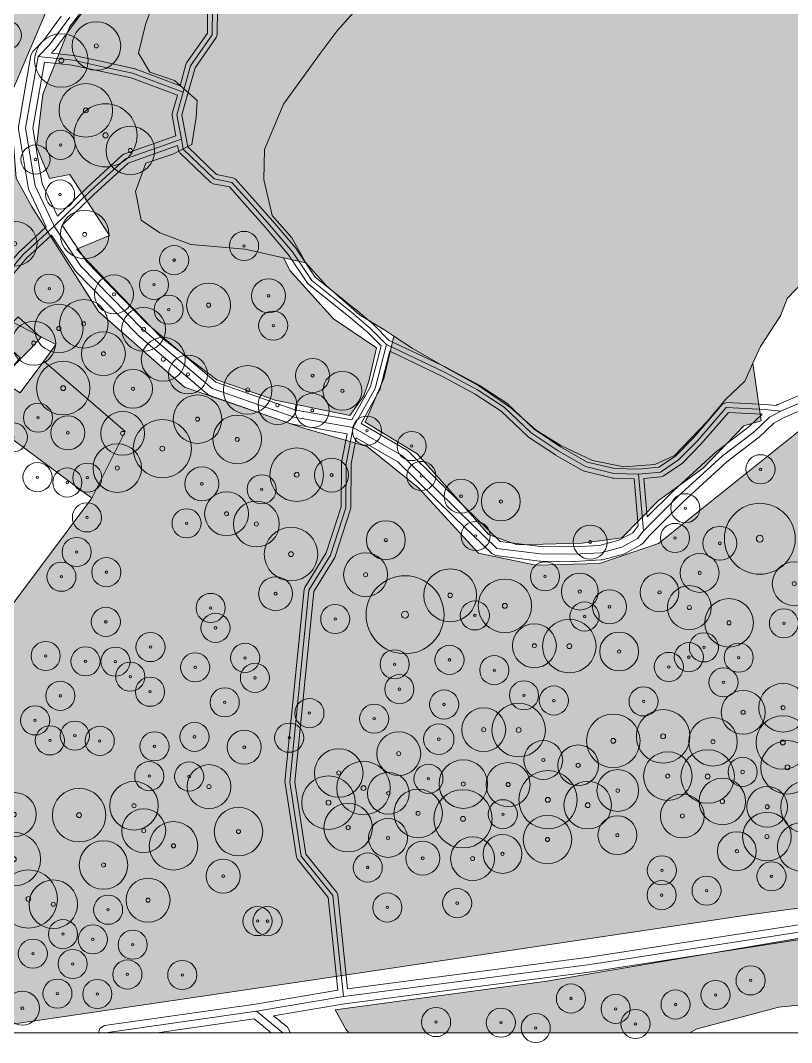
# Model space of a CAD drawing. Header units: metres. Extents: x -6 to 981, y -3 to 1020.
# Drawn here: x 426.7 to 585.6, y -2 to 208.4 of the extents above; entities that cross this region are included whole.
import ezdxf

# ---------------------------------------------------------------- set-up
doc = ezdxf.new("R2010")
doc.units = ezdxf.units.M
doc.header["$MEASUREMENT"] = 0
for name, color, linetype, lineweight, true_color in [('TPX_BUILDINGS_SHADOWS_HATCH', 7, 'CONTINUOUS', 0, 0x000000), ('TPX_BUILDINGS_SHADOWS_OUTLINES', 7, 'CONTINUOUS', 0, 0x000000), ('TPX_FRAME_PROJECT', 7, 'CONTINUOUS', 0, 0x000000), ('TPX_ROADS_AXES', 7, 'CONTINUOUS', 0, 0x323232), ('TPX_ROADS_CONTOURS', 7, 'CONTINUOUS', 0, 0x646464), ('TPX_VEGETATION_GREEN_SPACES', 7, 'CONTINUOUS', 0, 0x58ba48), ('TPX_VEGETATION_GREEN_SPACES_HATCH', 7, 'CONTINUOUS', 0, 0x58ba48), ('TPX_VEGETATION_TREES_INDIVIDUAL', 7, 'CONTINUOUS', 0, 0x136734), ('TPX_WATERWAYS', 7, 'CONTINUOUS', 0, 0x7aafdf), ('TPX_WATERWAYS_HATCH', 7, 'CONTINUOUS', 0, 0x7aafdf)]:
    doc.layers.add(name, color=color, linetype=linetype, lineweight=lineweight, true_color=true_color)

# ---------------------------------------------------------------- blocks, each defined once
blk = doc.blocks.new('TREETR004_CR042')
at = {"layer": 'TPX_VEGETATION_TREES_INDIVIDUAL'}
for radius in [4.19, 0.4166666666666667]:
    blk.add_circle((0, 0, 0.0361), radius, dxfattribs=at)
blk = doc.blocks.new('TREETR003_CR040')
at = {"layer": 'TPX_VEGETATION_TREES_INDIVIDUAL'}
for radius in [4, 0.3333333333333333]:
    blk.add_circle((0, 0, 0.0361), radius, dxfattribs=at)
blk = doc.blocks.new('TREETR003_CR038')
at = {"layer": 'TPX_VEGETATION_TREES_INDIVIDUAL'}
for radius in [3.79, 0.3333333333333333]:
    blk.add_circle((0, 0, 0.0361), radius, dxfattribs=at)
blk = doc.blocks.new('TREETR003_CR030')
at = {"layer": 'TPX_VEGETATION_TREES_INDIVIDUAL'}
for radius in [3, 0.25]:
    blk.add_circle((0, 0, 0.0361), radius, dxfattribs=at)
blk = doc.blocks.new('TREETR003_CR035')
at = {"layer": 'TPX_VEGETATION_TREES_INDIVIDUAL'}
for radius in [3.5, 0.2916666666666667]:
    blk.add_circle((0, 0, 0.0361), radius, dxfattribs=at)
blk = doc.blocks.new('TREETR005_CR065')
at = {"layer": 'TPX_VEGETATION_TREES_INDIVIDUAL'}
for radius in [6.5, 0.5416666666666666]:
    blk.add_circle((0, 0, 0.0361), radius, dxfattribs=at)
blk = doc.blocks.new('TREETR005_CR049')
at = {"layer": 'TPX_VEGETATION_TREES_INDIVIDUAL'}
for radius in [4.89, 0.5]:
    blk.add_circle((0, 0, 0.0361), radius, dxfattribs=at)
blk = doc.blocks.new('TREETR004_CR047')
at = {"layer": 'TPX_VEGETATION_TREES_INDIVIDUAL'}
for radius in [4.72, 0.4166666666666667]:
    blk.add_circle((0, 0, 0.0361), radius, dxfattribs=at)
blk = doc.blocks.new('TREETR005_CR060')
at = {"layer": 'TPX_VEGETATION_TREES_INDIVIDUAL'}
for radius in [6, 0.5]:
    blk.add_circle((0, 0, 0.0361), radius, dxfattribs=at)
blk = doc.blocks.new('TREETR005_CR054')
at = {"layer": 'TPX_VEGETATION_TREES_INDIVIDUAL'}
for radius in [5.44, 0.4583333333333333]:
    blk.add_circle((0, 0, 0.0361), radius, dxfattribs=at)
blk = doc.blocks.new('TREETR004_CR043')
at = {"layer": 'TPX_VEGETATION_TREES_INDIVIDUAL'}
for radius in [4.3, 0.375]:
    blk.add_circle((0, 0, 0.0361), radius, dxfattribs=at)
blk = doc.blocks.new('TREETR005_CR055')
at = {"layer": 'TPX_VEGETATION_TREES_INDIVIDUAL'}
for radius in [5.51, 0.5]:
    blk.add_circle((0, 0, 0.0361), radius, dxfattribs=at)
blk = doc.blocks.new('TREETR004_CR030')
at = {"layer": 'TPX_VEGETATION_TREES_INDIVIDUAL'}
for radius in [3, 0.375]:
    blk.add_circle((0, 0, 0.0361), radius, dxfattribs=at)
blk = doc.blocks.new('TREETR004_CR050')
at = {"layer": 'TPX_VEGETATION_TREES_INDIVIDUAL'}
for radius in [5, 0.4166666666666667]:
    blk.add_circle((0, 0, 0.0361), radius, dxfattribs=at)
blk = doc.blocks.new('TREETR004_CR046')
at = {"layer": 'TPX_VEGETATION_TREES_INDIVIDUAL'}
for radius in [4.59, 0.4166666666666667]:
    blk.add_circle((0, 0, 0.0361), radius, dxfattribs=at)
blk = doc.blocks.new('TREETR005_CR048')
at = {"layer": 'TPX_VEGETATION_TREES_INDIVIDUAL'}
for radius in [4.79, 0.4583333333333333]:
    blk.add_circle((0, 0, 0.0361), radius, dxfattribs=at)
blk = doc.blocks.new('TREETR007_CR080')
at = {"layer": 'TPX_VEGETATION_TREES_INDIVIDUAL'}
for radius in [8.03, 0.7083333333333334]:
    blk.add_circle((0, 0, 0.0361), radius, dxfattribs=at)
blk = doc.blocks.new('TREETR004_CR045')
at = {"layer": 'TPX_VEGETATION_TREES_INDIVIDUAL'}
for radius in [4.52, 0.4166666666666667]:
    blk.add_circle((0, 0, 0.0361), radius, dxfattribs=at)
blk = doc.blocks.new('TREETR007_CR073')
at = {"layer": 'TPX_VEGETATION_TREES_INDIVIDUAL'}
for radius in [7.3, 0.7083333333333334]:
    blk.add_circle((0, 0, 0.0361), radius, dxfattribs=at)
blk = doc.blocks.new('TREETR003_CR031')
at = {"layer": 'TPX_VEGETATION_TREES_INDIVIDUAL'}
for radius in [3.13, 0.2916666666666667]:
    blk.add_circle((0, 0, 0.0361), radius, dxfattribs=at)

msp = doc.modelspace()

# ---------------------------------------------------------------- hatches: boundary and pattern name
at = {"layer": 'TPX_BUILDINGS_SHADOWS_HATCH'}
msp.add_hatch(color=256, dxfattribs=at).paths.add_polyline_path([(426.2441811077879, 147.43096295092255), (422.0015472882078, 143.1883300850168), (426.69966549804667, 138.94250622484833), (424.58073849609355, 136.59094086382538), (428.82324070861796, 140.8334430763498), (430.94229931762675, 143.1851400444284), (426.2441811077879, 147.43096295092255)])
at = {"layer": 'TPX_VEGETATION_GREEN_SPACES_HATCH'}
for points in [[(452.5295872204588, 179.08546200487763), (450.44381756713847, 173.20872059557587), (451.5743584149168, 167.30119648668915), (455.44612450530985, 164.73698273394257), (461.856160592346, 162.31473961565644), (473.0286221020506, 161.36543980333954), (480.9092792980955, 159.56092587206513), (485.53265519073466, 158.50804367754608), (482.6624989025877, 163.70066204760224), (478.60868782928446, 168.25064888689667), (476.89938778808573, 175.70438709948212), (476.97760052612284, 181.87744274828583), (480.9248632900999, 191.20567837450653), (488.48202557495097, 201.61886349413544), (491.96334309509257, 206.27410069201142), (497.5276541226194, 212.5165952751413), (501.37377209594706, 217.2791856834665), (504.1213287823484, 221.28748837206513), (504.80052323272685, 225.2379898140207), (503.65548176696757, 231.63334313128144), (501.7213320248411, 235.597760588862), (500.2067751400755, 239.3919033119455), (497.59407277038554, 246.47742405626923), (494.71578926971415, 253.82041969988495), (490.70411629608134, 258.7690261909738), (487.5376982205198, 263.0112527916208), (487.78825707366923, 271.18886891100556), (489.5710997097776, 276.425641448237), (493.07326455047587, 280.2604612419382), (493.29497761657694, 285.4234975883737), (499.41716523101786, 292.94640293810517), (508.942942094116, 303.0082468101755), (521.0546116345213, 312.1918939659372), (533.030154656677, 317.15384140703827), (533.315217446594, 322.93697872851044), (517.4824366085813, 320.05138722155243), (508.02880711486796, 316.5284236976877), (495.2471403591917, 312.3611816475168), (480.569446038513, 307.1369461128488), (475.63871521881083, 302.07438889238983), (471.267444085388, 288.4496091911569), (469.47470707824687, 275.1770118782297), (469.7820019238279, 270.2749294349924), (475.3539185040281, 262.30761280748993), (478.95981926849345, 249.96983566973358), (479.57179303100565, 242.89236965868622), (480.48475785186747, 232.25404968950897), (478.73563332488993, 226.54034271929413), (472.42876000335673, 222.73236504290253), (467.50034661224345, 220.91740933153778), (461.22242207458476, 220.1351017067209), (457.14286560943583, 217.99059048388153), (455.0733074658201, 214.80711308214813), (452.46727127960185, 207.58309879992157), (451.0514626019285, 201.68886128161103), (453.3883804791258, 197.79816857073456), (458.4550613873289, 196.0538209984079), (463.1546530239866, 191.9631752083078), (462.9580893032835, 188.4292511055246), (462.05290741851786, 182.87373009417206), (458.13765854766825, 180.89390602800995), (452.5295872204588, 179.08546200487763)], [(431.3268188946531, 193.2875398704782), (430.0365108959959, 182.50404682848603), (432.6825718395994, 175.90588608477265), (436.9216141217039, 176.70769444201142), (445.10150284698466, 164.1598648140207), (438.2967934124754, 161.35423317644745), (445.67951626708964, 153.53583183977753), (455.7469439022825, 143.15349903795868), (467.18021912506083, 134.44287815783173), (479.1740049832151, 130.28244248125702), (494.5566114895628, 127.10933151934296), (497.47660107543925, 131.12706700060517), (498.5202192776487, 134.14302292559296), (499.39969677856425, 138.01401940081269), (500.1083864682005, 141.04426327440888), (491.185901116638, 147.02632466051728), (482.30054039886454, 156.88744774553925), (480.9092792980955, 159.56092587206513), (473.0286221020506, 161.36543980333954), (461.856160592346, 162.31473961565644), (455.44612450530985, 164.73698273394257), (451.5743584149168, 167.30119648668915), (450.44381756713847, 173.20872059557587), (452.5295872204588, 179.08546200487763), (458.13765854766825, 180.89390602800995), (462.05290741851786, 182.87373009417206), (462.9580893032835, 188.4292511055246), (463.1546530239866, 191.9631752083078), (458.4550613873289, 196.0538209984079), (453.3883804791258, 197.79816857073456), (451.0514626019285, 201.68886128161103), (452.46727127960185, 207.58309879992157), (455.0733074658201, 214.80711308214813), (457.14286560943583, 217.99059048388153), (461.22242207458476, 220.1351017067209), (467.50034661224345, 220.91740933153778), (472.42876000335673, 222.73236504290253), (478.73563332488993, 226.54034271929413), (480.48475785186747, 232.25404968950897), (479.57179303100565, 242.89236965868622), (478.95981926849345, 249.96983566973358), (476.66953511169413, 240.72550240252167), (475.0991806500242, 235.68621102068573), (468.2589945309446, 229.16775170061737), (460.43659157684306, 226.05041065905243), (452.2565340512083, 221.57316246721894), (443.3902821057127, 215.41771546099335), (436.87864727905253, 207.22244206164032), (431.3268188946531, 193.2875398704782)], [(358.14881367614726, 221.23286340292543), (355.45491928985575, 216.83614156302065), (412.16504902770976, 177.68732831533998), (401.7202744000242, 165.65032289084047), (404.54021687438944, 159.21675107534975), (405.8238081448362, 152.29910943564028), (404.39767403533915, 145.3298253780231), (419.40781826904276, 149.2539500957355), (434.021293114929, 141.74317452963442), (431.5755276196287, 138.26403329428285), (448.27651734283427, 123.80577657278627), (441.42440838745097, 110.049575782381), (374.5125202648924, 20.654654479585588), (368.7709669583128, 24.910493827424943), (355.967130135803, 0.48200891073793173), (356.0768303387449, -2.3283064365386963e-08), (412.8627075665281, -2.3283064365386963e-08), (483.3969091885374, 10.323952651582658), (576.7459663861082, 24.25059602316469), (633.4457725994871, 31.933114028535783), (666.1409725659178, 41.186322188936174), (663.654123734741, 46.430645919404924), (659.0548052304075, 48.00416753347963), (618.1660608761595, 85.96961114462465), (611.8842901699827, 91.80441091116518), (587.7262815945433, 124.37846372183412), (558.1486534588621, 100.74188230093569), (546.0179981701658, 96.60160062368959), (532.8899693005369, 96.28377435263246), (521.1192183010862, 98.74615857657045), (508.70709366729716, 112.22112844046205), (498.1713413708494, 120.69035146292299), (485.0826782696531, 124.48438355978578), (460.53149266174296, 132.93257138784975), (442.83601040771464, 148.50873086508363), (429.0380873196409, 170.21032998617738), (425.8479113095091, 175.97131440695375), (424.5338778012083, 192.70969579275697), (432.3782867901609, 211.12276456411928), (429.0205597393797, 214.38036058004946), (420.529012154846, 221.36700627859682), (418.12356896331767, 232.09721086081117), (412.69972176483134, 235.5297708278522), (405.64542527130106, 237.64786145742983), (397.50285668304423, 235.08783242758363), (391.5219397061155, 226.3333024745807), (383.34817070892313, 219.5173139339313), (374.317923974304, 216.23425767477602), (364.87813134124735, 216.1695012813434), (358.14881367614726, 221.23286340292543)], [(404.39767403533915, 145.32982483599335), (314.6882338040159, 23.621941001154482), (341.1862263195799, 6.52031269762665), (348.366170357971, 4.5118221351876855), (363.6093048565672, 28.73958817217499), (341.12795205047587, 45.40365353319794), (408.04944748809794, 134.78719845507294), (441.42440838745097, 110.04957619402558), (448.27651734283427, 123.80577698443085), (431.5755276196287, 138.26403370592743), (426.65005154540995, 131.76052227709442), (415.62048191955546, 138.638456732966), (419.40781826904276, 149.25395050738007), (404.39767403533915, 145.32982483599335)], [(501.5797476284788, 134.73446026537567), (497.7313894741819, 125.7377924034372), (508.42906327178935, 119.18455639574677), (517.4751972668455, 109.11132279131562), (523.1665253155516, 102.60598698351532), (529.043525170593, 100.49923649523407), (542.4681877606199, 100.80313721392304), (550.5968298428343, 101.90031948778778), (558.185560654907, 109.60874882433563), (567.3917355053709, 116.27090588305146), (575.7368387692259, 124.99184647295624), (579.288476418762, 125.9887107918039), (577.631153535156, 137.88662663195282), (575.9299625866697, 134.17865601275116), (571.9975552075193, 130.4033426353708), (568.230560731201, 125.9059881279245), (561.4813227169798, 118.88781967852265), (557.4234385006712, 117.0090793678537), (551.0624880307005, 116.56003227923065), (544.5935234539793, 117.83004513476044), (538.0747217648313, 120.89615097735077), (532.9642319195555, 124.07071629259735), (527.742764901428, 128.6540178367868), (521.1806377880857, 133.1947244713083), (514.5333513729856, 136.8384431907907), (507.44997925689677, 140.929698378779), (503.6542410366819, 143.43774548266083), (501.5797476284788, 134.73446026537567)], [(535.1535744183348, 10.638038219884038), (491.56667275360087, 4.703779758885503), (493.78835720947245, 0.7698655743151903), (494.36826748779276, -4.153698682785034e-07), (564.5310787670896, -4.153698682785034e-07), (566.115850877075, 0.8319144863635302), (582.9311604016111, 5.304301800206304), (605.2490276806639, 7.5516629833728075), (629.1426214688108, 2.379890026524663), (635.9566406719969, -4.153698682785034e-07), (655.9901890270994, -4.153698682785034e-07), (670.9452862255857, 22.984816135838628), (675.5684771054075, 31.929806293919683), (670.875013779907, 33.67048222012818), (535.1535744183348, 10.638038219884038)]]:
    msp.add_hatch(color=256, dxfattribs=at).paths.add_polyline_path(points)
at = {"layer": 'TPX_WATERWAYS_HATCH'}
h = msp.add_hatch(color=256, dxfattribs=at)
h.paths.add_polyline_path([(476.97760052612284, 181.87744274828583), (476.89938778808573, 175.70438709948212), (478.60868782928446, 168.25064888689667), (482.6624989025877, 163.70066204760224), (485.53265519073466, 158.50804367754608), (489.6054052822874, 153.93571034166962), (496.60277600219706, 147.86122456286103), (501.5803970806883, 144.80983486864716), (503.6542410366819, 143.43774548266083), (507.44997925689677, 140.929698378779), (514.5333513729856, 136.8384431907907), (521.1806377880857, 133.1947244713083), (527.742764901428, 128.6540178367868), (532.9642319195555, 124.07071629259735), (538.0747217648313, 120.89615097735077), (544.5935234539793, 117.83004513476044), (551.0624880307005, 116.56003227923065), (557.4234385006712, 117.0090793678537), (561.4813227169798, 118.88781967852265), (568.230560731201, 125.9059881279245), (571.9975552075193, 130.4033426353708), (575.9299625866697, 134.17865601275116), (577.631153535156, 137.88662663195282), (579.195365380554, 141.28555432055146), (583.3245396130369, 147.61939850542694), (584.6513456814573, 151.22010842058808), (589.5530542843626, 156.24974003527313), (595.7136206143186, 158.7734369346872), (604.6361889355467, 159.8076509544626), (613.1749243252561, 157.7420133659616), (622.3222698681639, 155.24937477800995), (630.0184521191404, 155.17584171984345), (634.1056618206785, 157.12083283159882), (643.2012695782469, 158.23101368639618), (651.1035236828611, 161.69132939074188), (658.3485331051634, 168.50530377123505), (663.595921944885, 174.651152045466), (666.889773797302, 183.74184265825897), (665.64223904541, 189.43986073229462), (663.0523857586668, 198.93035164568573), (662.5856565945433, 204.18863621447235), (665.9281353466795, 210.35267964098603), (673.172361802368, 217.0890821525827), (692.3697447293089, 234.46284714434296), (701.4975399487303, 247.97578755114228), (708.1607803814695, 257.034320265986), (720.8843674176023, 267.1544879982248), (730.4493422024534, 272.3170103142038), (738.2373013012693, 272.84121266100556), (746.1317705624388, 274.49497357103974), (750.7398333065794, 276.8562292167917), (762.3617090695188, 280.87966385576874), (770.9928516857908, 287.5031379768625), (787.1652292721556, 304.91701260302216), (791.3658289425657, 310.7293008873239), (794.7249140255735, 316.63829174730927), (792.3365454190061, 322.16983261797577), (781.7493538372801, 324.2437910148874), (777.2127003186033, 327.35734787676483), (775.2613348477171, 331.53247299883515), (774.6509260647581, 335.7834772178903), (774.0405172817991, 340.0344804832712), (772.4555973522947, 343.48564949724823), (767.8947338574217, 346.06740895006806), (760.3121275418089, 348.9994415352121), (758.2597126477049, 347.6002725670114), (757.2883219235227, 344.1180757591501), (755.365793656616, 340.27918377611786), (752.2772526257322, 338.6460546562448), (748.6607594006346, 338.86899700853974), (748.0647959225462, 335.6048988411203), (705.5481171124266, 343.3483757087961), (707.3553995602415, 353.1626485893503), (703.2269863598631, 353.91144314501435), (703.7624611370848, 356.85468044970185), (691.9507135861204, 359.00692597124726), (692.9505352490232, 364.4618019172922), (670.0245642178343, 368.62665882799774), (668.4592613690183, 360.09582653734833), (631.1317343228147, 366.88115254137665), (632.2121872418211, 372.7564462730661), (629.7294821255491, 375.418166548945), (626.857960175781, 377.4628967354074), (622.735199403076, 380.8053316185251), (617.8690695278929, 382.4922670433298), (612.6964869015501, 385.16861191485077), (609.0782370083616, 387.20939961168915), (605.5518574230955, 389.8478483268991), (603.0030722134397, 393.6075252601877), (600.551319550781, 396.5017208168283), (597.1800827496336, 397.34307709429413), (593.4402317517088, 397.67809239123017), (589.9563555233763, 398.75329151842743), (586.4692263119505, 401.49112740252167), (582.0705894940183, 405.0135597297922), (578.8533920758055, 407.9483303138986), (575.5167383663938, 411.40519371721894), (572.7742304318235, 413.92531910631806), (570.7053417675779, 414.8096527168527), (567.9527344219969, 414.27068463061005), (565.5042099468992, 413.49604454729706), (563.8314518444822, 412.7583240577951), (563.5444645397947, 413.78079834673554), (565.5601238720701, 417.3416675636545), (571.1883234494017, 426.2770055839792), (577.073406647949, 434.0460666725412), (571.300571870117, 434.0125850746408), (571.2722811215208, 428.0496477195993), (564.8500217907713, 428.1775535652414), (564.8078464978025, 417.7589696953073), (554.84230179718, 417.7544998237863), (554.5856308453367, 427.95426121447235), (553.5422701351927, 427.9642385551706), (551.9534029476927, 427.99051514361054), (552.006572198181, 409.5240139076486), (549.9839844219969, 406.2403139183298), (549.0083631985472, 403.32345905993134), (549.0384478085325, 397.45972004625946), (552.0589222424314, 383.96374169085175), (553.4151558392332, 372.6228956291452), (553.758296441345, 362.4555601188913), (553.9420961849974, 346.6368936607614), (548.6570772640989, 346.5655054161325), (548.8772644512937, 339.55829373095185), (546.5886597149656, 339.4915060112253), (546.6169819348142, 335.44556465838104), (540.3278297894285, 335.483539015986), (540.3331379406736, 323.0250400612131), (533.315217446594, 322.93697872851044), (533.030154656677, 317.15384140703827), (521.0546116345213, 312.1918939659372), (508.942942094116, 303.0082468101755), (499.41716523101786, 292.94640293810517), (493.29497761657694, 285.4234975883737), (493.07326455047587, 280.2604612419382), (489.5710997097776, 276.425641448237), (487.78825707366923, 271.18886891100556), (487.5376982205198, 263.0112527916208), (490.70411629608134, 258.7690261909738), (494.71578926971415, 253.82041969988495), (497.59407277038554, 246.47742405626923), (500.2067751400755, 239.3919033119455), (501.7213320248411, 235.597760588862), (503.65548176696757, 231.63334313128144), (504.80052323272685, 225.2379898140207), (504.1213287823484, 221.28748837206513), (501.37377209594706, 217.2791856834665), (497.5276541226194, 212.5165952751413), (491.96334309509257, 206.27410069201142), (488.48202557495097, 201.61886349413544), (480.9248632900999, 191.20567837450653), (476.97760052612284, 181.87744274828583)])
h.paths.add_polyline_path([(518.2147173397825, 272.5049814293161), (518.6597284786985, 278.9959663460031), (520.5990604870603, 282.57972565386444), (526.6429371350096, 283.91850701067597), (534.846358727722, 283.8400510856882), (540.4710621350096, 282.3896726677194), (544.0029406063841, 281.3250841209665), (548.342208337097, 279.5988182136789), (551.4543575756834, 279.69098320696503), (556.5235552304075, 275.2089027473703), (560.0179247372434, 270.22093239519745), (559.2883839123533, 262.00355950091034), (559.0820326321409, 259.44512215349823), (556.8628887646482, 255.6312660286203), (555.0979847424314, 249.2637418815866), (553.2201551907347, 245.10301819536835), (548.3553814404295, 242.93272915575653), (538.932784508972, 241.65949764940888), (535.173881005554, 244.01200619433075), (531.1477055065916, 249.44843235705048), (527.1131596081541, 254.00930157396942), (522.4688219540403, 259.87283554766327), (521.0220512860105, 265.75012436602265), (518.2147173397825, 272.5049814293161)], flags=16)

# ---------------------------------------------------------------- linework, layer by layer
at = {"layer": 'TPX_BUILDINGS_SHADOWS_OUTLINES', "elevation": 0.0391}
msp.add_lwpolyline([(426.2441811077879, 147.43096295092255), (422.0015472882078, 143.1883300850168), (426.69966549804667, 138.94250622484833), (424.58073849609355, 136.59094086382538), (428.82324070861796, 140.8334430763498), (430.94229931762675, 143.1851400444284)], close=True, dxfattribs=at)
at = {"layer": 'TPX_FRAME_PROJECT', "elevation": 0.0001}
msp.add_lwpolyline([(0, 0), (974.477457903442, 0), (974.477457903442, 1013.1883304733783), (0, 1013.1883304733783)], close=True, dxfattribs=at)
at = {"layer": 'TPX_ROADS_AXES', "elevation": 0.030099999999999995}
for points in [[(444.2701258175657, 8.381903171539307e-08), (475.346714448242, 4.426684463396668), (493.24911541870097, 7.447607124224305), (544.0990566723631, 14.055051887407899), (670.875013779907, 33.67048176564276), (678.5601334088133, 35.43703945912421), (684.430714082031, 37.664289558306336), (695.0381912701414, 41.69734581746161), (713.7930063717649, 53.79938896931708), (723.2907938473509, 59.926860893145204), (740.7787575238035, 72.70608242787421), (757.9843668453977, 88.00409706868231), (768.1710352413938, 99.11284073628485), (779.9635624401853, 112.97727783955634), (791.160188149719, 127.6011248473078), (800.1598944180296, 142.74471863545477), (807.9876265042112, 157.4672194365412), (845.6566271298216, 239.62850769795477), (871.1965088360594, 297.7423725966364), (879.6902822964475, 317.08060749806464)], [(464.62724633148173, 229.80104389879853), (463.31743283203105, 217.9758352348581), (465.81649823120097, 212.02196350786835), (466.2937616818235, 210.87574139330536), (466.24211068084696, 205.47831288073212), (461.7775358670042, 199.11446896288544), (460.27056927612284, 193.69771614763886), (458.9717268460081, 189.02160206530243)], [(436.86828370025614, 209.1400779793039), (432.68765587738017, 203.4385694572702), (430.3766340725706, 201.03328934405), (427.7752212994383, 186.2942642280832)], [(460.27056927612284, 193.69771614763886), (449.8154606335447, 197.5774320671335), (443.67265076568583, 198.91089096758515), (437.5202688687132, 200.24444428179413), (430.3766340725706, 201.03328934405)], [(458.9717268460081, 189.02160206530243), (459.88112492492655, 184.01400128100067), (460.263329934387, 181.93763008806854), (466.63782639434794, 175.80257931444794), (470.287783097534, 175.0693582603708), (473.71691746643046, 171.26797524187714), (477.9690937512205, 166.4389881202951), (482.75926251342753, 160.80680409166962), (486.7236685269163, 154.91650715563446), (495.00811238220194, 148.28658905718476), (498.8727926724241, 144.9798292228952), (502.13494439056376, 141.73425522539765), (514.0950674526975, 136.0556692192331), (520.8951944821165, 132.37723580095917), (526.4039015286253, 128.79983082506806), (531.9344734661863, 123.50419464800507), (537.4709524624632, 119.82677403185517), (543.1264366619871, 116.58049431536347), (548.9719242565916, 115.18343392107636), (554.054023217468, 115.04616966936737), (558.5573973171995, 115.45755902025849), (562.3243660443113, 117.94870224688202), (566.2105078213499, 121.89071503374726), (572.1350330822752, 128.76159325335175), (580.1440519802854, 128.36359730456024), (583.386021088867, 128.0111726829782)], [(427.7752212994383, 186.2942642280832), (429.77676148345927, 174.3708547661081), (433.6512112133787, 166.08724728319794), (439.16307206085185, 157.84338799212128), (451.771913956909, 144.93173447344452), (466.22494358947733, 132.6564067909494), (483.1132521145628, 126.76436749193817), (495.2890800946043, 124.61950245592743), (505.40015549591044, 118.79233685228974), (517.1411804669187, 107.21914902422577), (524.8622135632322, 99.73009148333222), (533.8505358212278, 98.62440243456513), (540.7807554714964, 98.5359634468332), (546.2596764080808, 98.84934654925019), (550.5883869641111, 100.01611557696015), (553.8410305493162, 101.78062859270722), (555.1101698391722, 103.35351029131562), (562.1854137890623, 110.42397824022919), (571.282824944763, 118.7276138374582), (577.8207973950193, 123.6750949928537), (581.0573191159056, 126.75876847002655), (583.386021088867, 128.0111726829782), (608.9276813977049, 139.0506004402414)], [(459.88112492492655, 184.01400128100067), (448.36399884155253, 179.95663300249726), (441.11045308044413, 173.26480141375214), (433.6512112133787, 166.08724728319794), (427.31508488586405, 160.22902909014374), (423.2195009701536, 155.41343155596405), (417.2788853161619, 150.87043324206024), (409.0293669216917, 148.14515724871308), (404.3139843457029, 149.58689442370087)], [(502.13494439056376, 141.73425522539765), (499.76977963378886, 132.66797772143036), (495.2890800946043, 124.61950245592743), (493.85886712005595, 117.2179702827707), (493.77181858947733, 108.11881676409394), (490.6342720501707, 98.37272206041962), (486.1616119854734, 91.16655865404755), (482.2215828411863, 51.57885876391083)], [(554.054023217468, 115.04616966936737), (555.1101698391722, 103.35351029131562)], [(482.2215828411863, 51.57885876391083), (484.57472748687724, 36.37122956011444), (491.1027597897337, 28.261772544123232), (493.24911541870097, 7.447607428766787)], [(475.346714448242, 4.426684149540961), (480.78537411621073, -2.300366759300232e-07)]]:
    msp.add_lwpolyline(points, dxfattribs=at)
at = {"layer": 'TPX_ROADS_CONTOURS', "elevation": 0.027099999999999996}
for points in [[(433.1312000910402, 201.7351915203035), (433.76929785410175, 202.39931410178542), (433.8973114649416, 202.55158918723464), (438.0789539972902, 208.25448339805007), (444.0253565470339, 216.38363951072097), (455.6086275736452, 223.83335703238845), (458.67648340860615, 225.79842775687575), (463.3870289484621, 227.68753927573562), (462.3235104242922, 218.08592623099685), (462.3953640619875, 217.5888072811067), (464.89388014475117, 211.63624399527907), (465.2918474833132, 210.68046587333083), (465.24512793222675, 205.79840868338943), (460.95890165964374, 199.68878382071853), (460.8141234079958, 199.38249414786696), (459.59869505563984, 195.01366823539138), (450.163362757361, 198.51496237143874), (450.0275957743288, 198.55467146262527), (443.8847859064699, 199.88813036307693), (437.7321036020876, 201.22174948081374), (437.63002802530536, 201.23840254172683)], [(429.2972786585451, 186.28788393363357), (431.69652105966816, 199.88145941123366), (437.3590405146242, 199.25616949424148), (443.4606545130373, 197.9336196742952), (449.53403402963886, 196.61523264274), (459.06110312143574, 193.0798961482942), (458.0082047144533, 189.28923052176833), (457.98781992594013, 188.84292047843337), (458.7449162165285, 184.6739656291902), (448.0317242304445, 180.89981478080153), (447.68592287698993, 180.6916248165071), (440.43237806955585, 173.9997941814363), (434.34557463327656, 168.14315813407302), (431.22218443552265, 174.8209964595735)], [(435.3138172785402, 166.29930036887527), (441.79625155130634, 172.53693407401443), (448.8906223932863, 179.08191698417068), (459.109522120154, 182.68193262442946), (459.2798521677614, 181.75659769400954), (459.5698845545412, 181.2171203456819), (465.94438101450214, 175.0820695720613), (466.44087530771503, 174.82216566428542), (469.7667009989382, 174.15405767783523), (472.97037150064716, 170.60261362418532), (477.2129042307497, 165.78457754477859), (481.9610674540163, 160.20178335532546), (485.89406611124286, 154.3581516109407), (486.098837153113, 154.13574713096023), (494.3704607645632, 147.51608866080642), (498.19411970773945, 144.24442785605788), (501.02227331796894, 141.43064707145095), (498.8342411677004, 133.04336469992995), (495.0189764658571, 126.19017904624343), (483.4928877512575, 128.22058695182204), (466.982945696509, 133.98062151297927), (452.79623343149433, 146.02975862845778), (440.33303095499286, 158.7922746501863)], [(496.88529326120624, 125.43085497245193), (500.64350725809345, 132.18156164512038), (500.73739554086933, 132.41555040702224), (502.79755427042255, 140.3126603923738), (513.6424105326296, 135.16359632834792), (520.3841631571413, 131.51674097403884), (525.7803042093874, 128.0124370418489), (531.2428753534914, 122.78191297873855), (531.3811876932741, 122.6712037883699), (536.917666689551, 118.99378221854568), (536.9731304804445, 118.95949476584792), (542.6286146799685, 115.71321504935622), (542.8939860026003, 115.60788553580642), (548.7394735972048, 114.21082514151931), (548.9449255625368, 114.18379801139235), (553.1380760828615, 114.07054346427321), (554.0138781229616, 104.37449949607253), (553.9428007761599, 104.29544657096267), (552.8620588938356, 102.95605295524001), (550.0279457728029, 101.41858690604568), (546.01911188761, 100.33803766593337), (540.7474558512331, 100.03650968894362), (533.9519827524782, 100.12322920188308), (525.5451290766359, 101.15738981589675), (518.1898768107058, 108.29165762290359), (506.45315291086445, 119.86060446128249), (506.14914633432636, 120.09195631369948)], [(555.1398365656496, 114.14119547232985), (558.6483709971071, 114.46170442923903), (559.1090033213259, 114.62345236167312), (562.8759710947634, 117.11459558829665), (563.0365011850954, 117.24665945395827), (566.9226439158083, 121.18867224082351), (566.967845217383, 121.23768919333816), (572.5733397165895, 127.73857801780105), (579.5474207560183, 127.3920118175447), (576.8477471033693, 124.81983202323318), (570.377681986487, 119.9237386547029), (570.2716000239016, 119.835504706949), (561.1741898218752, 111.53186910971999), (561.1251127878786, 111.48499601706862), (555.855426088965, 106.21886652335525)]]:
    msp.add_lwpolyline(points, close=True, dxfattribs=at)
for points in [[(435.14364649454365, 209.32473200187087), (431.53694655100117, 204.4059402309358), (429.29499174753437, 202.07254427298903), (428.89946581522236, 201.2940074764192), (426.2980520884157, 186.5549814067781), (426.2959187189699, 186.04593866690993), (428.2974589029909, 174.12252920493484), (428.41803766886005, 173.73534506186843), (432.05047156015644, 165.96916883811355), (426.63621164957294, 160.963283713907), (426.55332686105976, 160.87689035758376), (422.5270540873171, 156.14278906211257), (416.80523993173847, 151.7671157680452), (409.0176441828371, 149.19443910941482), (405.75391031900654, 150.19233148917556), (404.8225758234621, 158.2369949184358), (404.5968916575075, 158.8715745769441), (399.37169768015156, 167.05728739127517), (398.99536158243427, 167.45909136161208), (346.176058069861, 206.25930136069655), (357.7211353937746, 222.23798006400466)], [(608.332570330298, 140.42749613150954), (582.7909090677858, 129.38806742057204), (582.67553641001, 129.33223646506667), (582.3075068155886, 129.13430517539382), (580.2521231333376, 129.35774057731032), (580.1936848322512, 129.36236494407058), (572.1846659342409, 129.76035993918777), (571.3776972452761, 129.4146177135408), (565.4749548594118, 122.56900137290359), (561.6855957666994, 118.72516363486648), (558.2157519022585, 116.43051260337234), (554.0219252268435, 116.04740064963698), (549.1030581156374, 116.18025606498122), (543.4991696039797, 117.5195752941072), (537.997066752112, 120.67781275138259), (532.5618403116823, 124.28798120841384), (527.0955012003542, 129.52211206778884), (526.9485428492189, 129.6385003887117), (521.4398358027101, 133.2159053646028), (521.3709814707399, 133.25679701194167), (514.5708534876467, 136.93522947654128), (514.5239718119265, 136.95901888236403), (502.7187159220339, 142.56407469138503), (499.57809569040546, 145.68873422965407), (499.5229237238527, 145.739650901407), (495.6582443873049, 149.04641073569655), (495.6329434076906, 149.06734865531325), (487.4678900400759, 155.60172098502517), (483.5888645807863, 161.36515920981765), (483.52101351419697, 161.45467298850417), (478.73084475198993, 167.08685701712966), (474.4674256006838, 171.9288360439241), (471.0303099314333, 175.7391740642488), (470.4847328821779, 176.04977148398757), (467.1209557215334, 176.72550409659743), (461.18856741586933, 182.43505304679275), (460.86481501261005, 184.19387644156814), (459.9965832392336, 188.97479170188308), (461.2340805689455, 193.43004816398025), (462.6948797861696, 198.68085592612624), (467.06074453989277, 204.9039975963533), (467.24206473032245, 205.46874349936843), (467.293715731299, 210.86617201194167)], [(423.98125864664325, 154.7655698619783), (428.03799082437763, 159.5354844890535), (433.0988571802736, 164.21463030204177), (437.9161112467409, 157.00966757163405), (438.08990217844257, 156.79538648948073), (450.6987440744997, 143.88373297080398), (450.800889269507, 143.7884446941316), (465.25391794840107, 131.5131170116365), (465.73082758585224, 131.24012583121657), (482.6191361109377, 125.34808748587966), (482.8530218760134, 125.2871124111116), (494.0194866816164, 123.32005613669753), (492.8770296732546, 117.40769213065505), (492.85891367594013, 117.2275363765657), (492.77331949869404, 108.28047579154372), (489.7199595133425, 98.79588621482253), (485.31196428934345, 91.69390982016921), (485.1665280024172, 91.26559561118484), (481.22649885813007, 51.67789572104812), (481.2333424250246, 51.42594354972243), (483.58648802438984, 36.218314345926046), (483.79575850168476, 35.74416654929519), (490.138366953528, 27.865053351968527), (492.10682322183857, 8.776057418435812), (475.1161186854006, 5.908978637307882), (444.05859400430927, 1.4850093685090542), (443.0704891840578, 0.9004852138459682), (442.8393995920778, 1.7508864402770996e-07), (454.90685965219745, 1.7508864402770996e-07), (474.9086868921877, 2.849147018045187), (478.4091713587404, 1.7508864402770996e-07), (482.23178698221454, 1.7508864402770996e-07), (482.2775433222414, 0.15306394919753075), (481.73226381937275, 1.163356002420187), (478.86290194193134, 3.4988128505647182), (493.47063280740986, 5.963779624551535), (544.2923424402834, 12.56755655631423), (544.3284161249758, 12.572690185159445), (671.1043732325197, 32.18812006339431)], [(670.5919497171999, 35.14453237876296), (543.8877012888552, 15.540197547525167), (494.0872080484987, 9.06911962851882), (492.09748579660663, 28.364348586648703), (491.88172938028583, 28.888834174722433), (485.5219385782839, 36.78929155692458), (483.22924734750995, 51.60623186454177), (487.13370062509784, 90.83647936210036), (491.483919397986, 97.8453695140779), (491.58616282144794, 98.06628054007888), (494.72370840708027, 107.81237619742751), (494.7717726389528, 108.1092502437532), (494.8579523722292, 117.11750238761306), (495.90450503031025, 122.5335494838655), (504.48431135813007, 117.58887594565749), (516.0881846109987, 106.15088098868728), (523.8178513208986, 98.65337961539626), (524.6790735880495, 98.24131220206618), (533.6673958460451, 97.13562410697341), (533.8313954035402, 97.12452429160476), (540.7616150538088, 97.03608530387282), (540.86641241709, 97.03841036185622), (546.3453333536745, 97.35179346427321), (546.6500570932985, 97.40103548392653), (550.9787686030031, 98.56780546531081), (551.3036472956301, 98.69763010367751), (554.5562908808351, 100.46214311942458), (555.0084021250368, 100.83869093284011), (556.2271902720095, 102.3491708599031), (563.2217075983644, 109.33896654471755), (572.2430374781252, 117.57316034659743), (578.7259419123293, 122.47896974906325), (578.8555052439333, 122.58910101279616), (581.9457476297976, 125.53340357169509), (584.040014521277, 126.65972536429763), (609.4321186701418, 137.6345140300691)]]:
    msp.add_lwpolyline(points, dxfattribs=at)
at = {"layer": 'TPX_VEGETATION_GREEN_SPACES', "elevation": 0.0031}
for points in [[(355.45491928985575, 216.83614156302065), (412.16504902770976, 177.68732831533998), (401.7202744000242, 165.65032289084047), (404.54021687438944, 159.21675107534975), (405.8238081448362, 152.29910943564028), (404.39767403533915, 145.3298253780231), (419.40781826904276, 149.2539500957355), (434.021293114929, 141.74317452963442), (431.5755276196287, 138.26403329428285), (448.27651734283427, 123.80577657278627), (441.42440838745097, 110.049575782381), (374.5125202648924, 20.654654479585588), (368.7709669583128, 24.910493827424943), (355.967130135803, 0.48200891073793173), (356.0768303387449, -2.3283064365386963e-08), (412.8627075665281, -2.3283064365386963e-08), (483.3969091885374, 10.323952651582658), (576.7459663861082, 24.25059602316469), (633.4457725994871, 31.933114028535783)], [(443.3902821057127, 215.41771546099335), (436.87864727905253, 207.22244206164032), (431.3268188946531, 193.2875398704782), (430.0365108959959, 182.50404682848603), (432.6825718395994, 175.90588608477265), (436.9216141217039, 176.70769444201142), (445.10150284698466, 164.1598648140207), (438.2967934124754, 161.35423317644745), (445.67951626708964, 153.53583183977753), (455.7469439022825, 143.15349903795868), (467.18021912506083, 134.44287815783173), (479.1740049832151, 130.28244248125702), (494.5566114895628, 127.10933151934296), (497.47660107543925, 131.12706700060517), (498.5202192776487, 134.14302292559296), (499.39969677856425, 138.01401940081269), (500.1083864682005, 141.04426327440888), (491.185901116638, 147.02632466051728), (482.30054039886454, 156.88744774553925), (480.9092792980955, 159.56092587206513), (473.0286221020506, 161.36543980333954), (461.856160592346, 162.31473961565644), (455.44612450530985, 164.73698273394257), (451.5743584149168, 167.30119648668915), (450.44381756713847, 173.20872059557587), (452.5295872204588, 179.08546200487763), (458.13765854766825, 180.89390602800995), (462.05290741851786, 182.87373009417206), (462.9580893032835, 188.4292511055246), (463.1546530239866, 191.9631752083078), (458.4550613873289, 196.0538209984079), (453.3883804791258, 197.79816857073456), (451.0514626019285, 201.68886128161103), (452.46727127960185, 207.58309879992157), (455.0733074658201, 214.80711308214813)], [(455.0733074658201, 214.80711308214813), (452.46727127960185, 207.58309879992157), (451.0514626019285, 201.68886128161103), (453.3883804791258, 197.79816857073456), (458.4550613873289, 196.0538209984079), (463.1546530239866, 191.9631752083078), (462.9580893032835, 188.4292511055246), (462.05290741851786, 182.87373009417206), (458.13765854766825, 180.89390602800995), (452.5295872204588, 179.08546200487763), (450.44381756713847, 173.20872059557587), (451.5743584149168, 167.30119648668915), (455.44612450530985, 164.73698273394257), (461.856160592346, 162.31473961565644), (473.0286221020506, 161.36543980333954), (480.9092792980955, 159.56092587206513), (485.53265519073466, 158.50804367754608), (482.6624989025877, 163.70066204760224), (478.60868782928446, 168.25064888689667), (476.89938778808573, 175.70438709948212), (476.97760052612284, 181.87744274828583), (480.9248632900999, 191.20567837450653), (488.48202557495097, 201.61886349413544), (491.96334309509257, 206.27410069201142), (497.5276541226194, 212.5165952751413)], [(587.7262815945433, 124.37846372183412), (558.1486534588621, 100.74188230093569), (546.0179981701658, 96.60160062368959), (532.8899693005369, 96.28377435263246), (521.1192183010862, 98.74615857657045), (508.70709366729716, 112.22112844046205), (498.1713413708494, 120.69035146292299), (485.0826782696531, 124.48438355978578), (460.53149266174296, 132.93257138784975), (442.83601040771464, 148.50873086508363), (429.0380873196409, 170.21032998617738), (425.8479113095091, 175.97131440695375), (424.5338778012083, 192.70969579275697), (432.3782867901609, 211.12276456411928)]]:
    msp.add_lwpolyline(points, dxfattribs=at)
for points in [[(404.39767403533915, 145.32982483599335), (314.6882338040159, 23.621941001154482), (341.1862263195799, 6.52031269762665), (348.366170357971, 4.5118221351876855), (363.6093048565672, 28.73958817217499), (341.12795205047587, 45.40365353319794), (408.04944748809794, 134.78719845507294), (441.42440838745097, 110.04957619402558), (448.27651734283427, 123.80577698443085), (431.5755276196287, 138.26403370592743), (426.65005154540995, 131.76052227709442), (415.62048191955546, 138.638456732966), (419.40781826904276, 149.25395050738007)], [(501.5797476284788, 134.73446026537567), (497.7313894741819, 125.7377924034372), (508.42906327178935, 119.18455639574677), (517.4751972668455, 109.11132279131562), (523.1665253155516, 102.60598698351532), (529.043525170593, 100.49923649523407), (542.4681877606199, 100.80313721392304), (550.5968298428343, 101.90031948778778), (558.185560654907, 109.60874882433563), (567.3917355053709, 116.27090588305146), (575.7368387692259, 124.99184647295624), (579.288476418762, 125.9887107918039), (577.631153535156, 137.88662663195282), (575.9299625866697, 134.17865601275116), (571.9975552075193, 130.4033426353708), (568.230560731201, 125.9059881279245), (561.4813227169798, 118.88781967852265), (557.4234385006712, 117.0090793678537), (551.0624880307005, 116.56003227923065), (544.5935234539793, 117.83004513476044), (538.0747217648313, 120.89615097735077), (532.9642319195555, 124.07071629259735), (527.742764901428, 128.6540178367868), (521.1806377880857, 133.1947244713083), (514.5333513729856, 136.8384431907907), (507.44997925689677, 140.929698378779), (503.6542410366819, 143.43774548266083)], [(535.1535744183348, 10.638038219884038), (491.56667275360087, 4.703779758885503), (493.78835720947245, 0.7698655743151903), (494.36826748779276, -4.153698682785034e-07), (564.5310787670896, -4.153698682785034e-07), (566.115850877075, 0.8319144863635302), (582.9311604016111, 5.304301800206304), (605.2490276806639, 7.5516629833728075), (629.1426214688108, 2.379890026524663), (635.9566406719969, -4.153698682785034e-07), (655.9901890270994, -4.153698682785034e-07), (670.9452862255857, 22.984816135838628), (675.5684771054075, 31.929806293919683), (670.875013779907, 33.67048222012818)]]:
    msp.add_lwpolyline(points, close=True, dxfattribs=at)
at = {"layer": 'TPX_WATERWAYS', "elevation": 0.0060999999999999995}
msp.add_lwpolyline([(497.5276541226194, 212.5165952751413), (491.96334309509257, 206.27410069201142), (488.48202557495097, 201.61886349413544), (480.9248632900999, 191.20567837450653), (476.97760052612284, 181.87744274828583), (476.89938778808573, 175.70438709948212), (478.60868782928446, 168.25064888689667), (482.6624989025877, 163.70066204760224), (485.53265519073466, 158.50804367754608), (489.6054052822874, 153.93571034166962), (496.60277600219706, 147.86122456286103), (501.5803970806883, 144.80983486864716), (503.6542410366819, 143.43774548266083), (507.44997925689677, 140.929698378779), (514.5333513729856, 136.8384431907907), (521.1806377880857, 133.1947244713083), (527.742764901428, 128.6540178367868), (532.9642319195555, 124.07071629259735), (538.0747217648313, 120.89615097735077), (544.5935234539793, 117.83004513476044), (551.0624880307005, 116.56003227923065), (557.4234385006712, 117.0090793678537), (561.4813227169798, 118.88781967852265), (568.230560731201, 125.9059881279245), (571.9975552075193, 130.4033426353708), (575.9299625866697, 134.17865601275116), (577.631153535156, 137.88662663195282), (579.195365380554, 141.28555432055146), (583.3245396130369, 147.61939850542694), (584.6513456814573, 151.22010842058808), (589.5530542843626, 156.24974003527313)], dxfattribs=at)

# ---------------------------------------------------------------- block references
at = {"layer": 'TPX_VEGETATION_TREES_INDIVIDUAL'}
for name, p in [('TREETR003_CR030', (423.9101575105451, 205.4094267799519, 0.0361)), ('TREETR004_CR050', (442.37658007559367, 203.18864148948342, 0.0361)), ('TREETR005_CR055', (435.15823763411026, 200.19171748496592, 0.0361)), ('TREETR005_CR055', (440.19541871076217, 189.9234308321029, 0.0361)), ('TREETR005_CR065', (444.25451468426036, 184.77453974122182, 0.0361)), ('TREETR003_CR030', (434.9919399160426, 182.81918507721275, 0.0361)), ('TREETR004_CR050', (449.36017787409946, 181.65964763518423, 0.0361)), ('TREETR003_CR030', (429.8275850523496, 179.80259686382487, 0.0361)), ('TREETR003_CR030', (434.89411796152126, 172.60003534937277, 0.0361)), ('TREETR004_CR050', (439.95087608194444, 164.3755555190146, 0.0361)), ('TREETR004_CR046', (425.5532663021004, 162.46935773082078, 0.0361)), ('TREETR003_CR030', (472.79541753954254, 162.01720137381926, 0.0361)), ('TREETR003_CR030', (458.38803215191, 159.08904256951064, 0.0361)), ('TREETR003_CR030', (432.65424833336147, 153.20328619051725, 0.0361)), ('TREETR003_CR040', (445.9955216658418, 152.05357360746711, 0.0361)), ('TREETR003_CR030', (454.231116373383, 154.01877315388992, 0.0361)), ('TREETR004_CR045', (465.4890440890449, 149.82299099257216, 0.0361)), ('TREETR003_CR035', (477.8326532607898, 151.7488981951028, 0.0361)), ('TREETR003_CR030', (457.2632285627187, 148.87969968514517, 0.0361)), ('TREETR004_CR050', (434.6299995450536, 145.00828291429207, 0.0361)), ('TREETR004_CR050', (439.77480605605524, 145.98104797536507, 0.0361)), ('TREETR004_CR045', (452.08908388967393, 144.84117295220494, 0.0361)), ('TREETR003_CR030', (478.8009898502496, 145.6075659347698, 0.0361)), ('TREETR004_CR045', (429.46562676352914, 141.99168367823586, 0.0361)), ('TREETR004_CR045', (443.8241379848914, 139.81021797051653, 0.0361)), ('TREETR004_CR045', (456.13842318515526, 138.6703472211957, 0.0361)), ('TREETR003_CR040', (461.24411205219803, 135.55544844921678, 0.0361)), ('TREETR005_CR055', (435.5396201359108, 132.73542850231752, 0.0361)), ('TREETR004_CR050', (473.538846464362, 132.3717593862675, 0.0361)), ('TREETR003_CR035', (486.91925681277644, 135.30977267259732, 0.0361)), ('TREETR003_CR040', (449.9177060528309, 132.59780813474208, 0.0361)), ('TREETR003_CR040', (493.051961767429, 132.18506271671504, 0.0361)), ('TREETR003_CR040', (479.67154951259727, 129.24704085243866, 0.0361)), ('TREETR004_CR050', (463.21010928670876, 126.33851831452921, 0.0361)), ('TREETR003_CR035', (486.8508169268025, 128.15633843885735, 0.0361)), ('TREETR003_CR030', (430.3458943339647, 126.65306623466313, 0.0361)), ('TREETR003_CR035', (436.4785890384228, 123.52832101937383, 0.0361)), ('TREETR004_CR045', (447.775666245725, 123.42019035853446, 0.0361)), ('TREETR005_CR060', (455.96238212584285, 120.27579677850008, 0.0361)), ('TREETR004_CR050', (471.3870484199724, 122.17221737233922, 0.0361)), ('TREETR003_CR030', (498.1087836539373, 123.96058195643127, 0.0361)), ('TREETR003_CR030', (425.171728639747, 122.61454343376681, 0.0361)), ('TREETR003_CR030', (507.32251956290565, 120.80640360759571, 0.0361)), ('TREETR004_CR050', (446.68019277090207, 116.27657712297514, 0.0361)), ('TREETR005_CR055', (483.64269131748006, 114.90085435472429, 0.0361)), ('TREETR003_CR035', (490.83174539753236, 114.83207433018833, 0.0361)), ('TREETR003_CR030', (579.1739394690958, 116.03129702573642, 0.0361)), ('TREETR003_CR030', (430.22850444796495, 114.390021674335, 0.0361)), ('TREETR003_CR030', (436.38077004102524, 113.30911539308727, 0.0361)), ('TREETR003_CR030', (440.4985835570842, 114.29171483591199, 0.0361)), ('TREETR003_CR035', (464.10998560267035, 113.04372548731044, 0.0361)), ('TREETR003_CR030', (509.3178840696346, 114.6552335433662, 0.0361)), ('TREETR003_CR030', (476.42430292943027, 111.90387641172856, 0.0361)), ('TREETR003_CR035', (517.4948488904629, 110.4889642354101, 0.0361)), ('TREETR003_CR040', (525.7011399948387, 109.38846377469599, 0.0361)), ('TREETR004_CR045', (469.18635286053177, 106.86305940477178, 0.0361)), ('TREETR004_CR047', (475.3288477457827, 104.76025331392884, 0.0361)), ('TREETR003_CR030', (563.690670622862, 108.00319519499317, 0.0361)), ('TREETR003_CR030', (440.4203316018102, 106.11634421907365, 0.0361)), ('TREETR003_CR030', (460.95072543481365, 104.89783860044554, 0.0361)), ('TREETR007_CR073', (579.0371835518163, 101.72440170031041, 0.0361)), ('TREETR003_CR040', (502.00174716487527, 101.43902338249609, 0.0361)), ('TREETR003_CR030', (520.4976822487079, 102.28412439348176, 0.0361)), ('TREETR005_CR055', (482.4592439709231, 98.55993573367596, 0.0361)), ('TREETR003_CR035', (544.1091136097675, 101.03631103504449, 0.0361)), ('TREETR003_CR030', (561.5780346281244, 101.89130309037864, 0.0361)), ('TREETR003_CR035', (570.8113444813644, 100.78101815655828, 0.0361)), ('TREETR003_CR030', (438.2978424868779, 98.98255039611831, 0.0361)), ('TREETR003_CR030', (435.1679045535857, 93.90242874016985, 0.0361)), ('TREETR003_CR030', (444.4207743778825, 94.83587969327345, 0.0361)), ('TREETR004_CR045', (497.8252793079009, 94.32486486900598, 0.0361)), ('TREETR003_CR030', (534.7976261348231, 93.97124119801447, 0.0361)), ('TREETR003_CR040', (566.6446924257325, 94.68875660048798, 0.0361)), ('TREETR004_CR045', (586.138336555101, 92.4583861362189, 0.0361)), ('TREETR005_CR054', (515.2453460900579, 90.07016866374761, 0.0361)), ('TREETR003_CR035', (479.2999940725276, 90.41403290908784, 0.0361)), ('TREETR007_CR080', (505.9631549993064, 86.07088642101735, 0.0361)), ('TREETR005_CR055', (526.5229098114651, 87.91827570926398, 0.0361)), ('TREETR003_CR038', (541.9573779876227, 90.83672760240734, 0.0361)), ('TREETR003_CR040', (558.3895359202288, 90.67961354972795, 0.0361)), ('TREETR003_CR035', (548.0901237160433, 87.71203780081123, 0.0361)), ('TREETR004_CR045', (564.522286178777, 87.55493327509612, 0.0361)), ('TREETR003_CR030', (465.9195257475949, 87.4760148273781, 0.0361)), ('TREETR003_CR030', (520.3413009130163, 85.93336216546595, 0.0361)), ('TREETR003_CR030', (542.9355295192217, 85.71729157725349, 0.0361)), ('TREETR004_CR050', (572.7090607589344, 84.41062063118443, 0.0361)), ('TREETR003_CR030', (444.3229636938195, 84.61664720391855, 0.0361)), ('TREETR003_CR030', (466.90742051799316, 83.37849280098453, 0.0361)), ('TREETR003_CR030', (491.57523218815913, 85.18650645017624, 0.0361)), ('TREETR003_CR030', (584.0061752752517, 84.30263459216803, 0.0361)), ('TREETR004_CR045', (532.6067898703623, 79.6839575022459, 0.0361)), ('TREETR005_CR055', (539.7958666660124, 79.61521094059572, 0.0361)), ('TREETR003_CR030', (453.517159357958, 79.41856366815045, 0.0361)), ('TREETR003_CR040', (550.056205257657, 78.49508594023064, 0.0361)), ('TREETR003_CR030', (567.5251620823983, 79.35009078402072, 0.0361)), ('TREETR003_CR030', (431.93035916105146, 77.58114264719188, 0.0361)), ('TREETR003_CR030', (473.0108153784531, 77.18798466352746, 0.0361)), ('TREETR003_CR030', (564.4245901241666, 77.33569701435044, 0.0361)), ('TREETR003_CR030', (574.6947012271266, 77.23751964606345, 0.0361)), ('TREETR003_CR030', (440.1366691883886, 76.4805739982985, 0.0361)), ('TREETR003_CR030', (446.2987383013824, 76.42159499973059, 0.0361)), ('TREETR003_CR030', (462.7211430161842, 75.24241046141833, 0.0361)), ('TREETR003_CR030', (503.81138035445474, 75.8712951131165, 0.0361)), ('TREETR003_CR030', (515.1182801273535, 76.78516107890755, 0.0361)), ('TREETR003_CR030', (560.2970056624617, 75.331122294534, 0.0361)), ('TREETR003_CR030', (449.35043117322493, 73.32633291231468, 0.0361)), ('TREETR003_CR030', (475.0257256856421, 73.08063270803541, 0.0361)), ('TREETR003_CR030', (524.3418349344283, 74.65290978597477, 0.0361)), ('TREETR003_CR030', (504.78951543738367, 70.7518479237333, 0.0361)), ('TREETR003_CR030', (571.5648233782267, 72.1573501387611, 0.0361)), ('TREETR003_CR030', (434.93313809944084, 69.37625188194215, 0.0361)), ('TREETR003_CR030', (453.4291378959315, 70.22124198451638, 0.0361)), ('TREETR003_CR030', (530.4550396943232, 69.48435572022572, 0.0361)), ('TREETR004_CR050', (583.8401237895014, 66.92992284847423, 0.0361)), ('TREETR003_CR030', (468.8147616638453, 68.02997019188479, 0.0361)), ('TREETR003_CR030', (514.0032993720961, 67.59766157111153, 0.0361)), ('TREETR003_CR030', (536.6073391937534, 68.40350374998525, 0.0361)), ('TREETR003_CR030', (555.093555753585, 68.22674403944984, 0.0361)), ('TREETR004_CR045', (575.6142587113427, 65.9865316352807, 0.0361)), ('TREETR003_CR030', (486.2544157782686, 65.81906868563965, 0.0361)), ('TREETR003_CR030', (499.5958014144562, 64.66941767884418, 0.0361)), ('TREETR005_CR055', (529.3596173999831, 62.34070029994473, 0.0361)), ('TREETR003_CR030', (429.74916498886887, 64.31577893905342, 0.0361)), ('TREETR004_CR045', (522.1705288349767, 62.40945354336873, 0.0361)), ('TREETR005_CR055', (548.8533152863383, 60.11025730101392, 0.0361)), ('TREETR005_CR055', (559.1332133481628, 61.033991176169366, 0.0361)), ('TREETR005_CR055', (583.7717497928534, 59.77644520951435, 0.0361)), ('TREETR003_CR030', (432.7910747338319, 60.19858262129128, 0.0361)), ('TREETR003_CR030', (437.93592183099827, 61.171355911530554, 0.0361)), ('TREETR003_CR030', (462.58423323219176, 60.935457061976194, 0.0361)), ('TREETR003_CR030', (482.0974790508044, 60.748743989504874, 0.0361)), ('TREETR003_CR031', (512.9078659141669, 60.45400617970154, 0.0361)), ('TREETR004_CR050', (569.3935711202212, 59.91388347512111, 0.0361)), ('TREETR003_CR030', (443.06120567041216, 60.100279645528644, 0.0361)), ('TREETR003_CR030', (454.34856946382206, 58.97023165831342, 0.0361)), ('TREETR003_CR035', (472.8348061326542, 58.79333060141653, 0.0361)), ('TREETR004_CR045', (504.6624371749349, 57.466816294938326, 0.0361)), ('TREETR003_CR040', (534.436046179384, 56.16003842884675, 0.0361)), ('TREETR004_CR042', (541.6153669970226, 55.06936730304733, 0.0361)), ('TREETR005_CR055', (584.7499245135114, 54.65699915587902, 0.0361)), ('TREETR004_CR050', (492.29917328438023, 53.49700477719307, 0.0361)), ('TREETR004_CR050', (560.0820664098719, 52.84876418206841, 0.0361)), ('TREETR005_CR055', (568.2981741541298, 52.77021868340671, 0.0361)), ('TREETR003_CR030', (453.2628755150363, 52.84850193653256, 0.0361)), ('TREETR003_CR030', (461.4789854839328, 52.769874604884535, 0.0361)), ('TREETR004_CR045', (465.56748252687976, 50.68670973973349, 0.0361)), ('TREETR005_CR055', (497.4049134606612, 50.38210060307756, 0.0361)), ('TREETR003_CR030', (510.77564296586206, 52.29824283113703, 0.0361)), ('TREETR004_CR050', (517.9549645582447, 51.20755548868328, 0.0361)), ('TREETR004_CR045', (527.1980881647323, 51.11915597692132, 0.0361)), ('TREETR004_CR030', (575.4970368209761, 53.7234228909947, 0.0361)), ('TREETR005_CR055', (490.1864865125972, 47.385094105266035, 0.0361)), ('TREETR004_CR043', (502.53020738833584, 49.311052086763084, 0.0361)), ('TREETR005_CR060', (535.3848810469499, 47.974804897326976, 0.0361)), ('TREETR004_CR043', (549.7826188011095, 49.881175136659294, 0.0361)), ('TREETR004_CR050', (450.1231517645647, 46.74642681283876, 0.0361)), ('TREETR005_CR049', (543.5912215372082, 46.87431359151378, 0.0361)), ('TREETR005_CR048', (571.3303702004487, 47.63113248767331, 0.0361)), ('TREETR004_CR042', (580.5637276606867, 46.520852133631706, 0.0361)), ('TREETR005_CR054', (588.7798398293089, 46.44232245627791, 0.0361)), ('TREETR004_CR045', (425.45524146425305, 44.9384985640645, 0.0361)), ('TREETR005_CR055', (438.80643089243677, 44.81069799885154, 0.0361)), ('TREETR004_CR050', (508.6531918140827, 45.16440098453313, 0.0361)), ('TREETR005_CR060', (517.8865469018929, 44.05406627710909, 0.0361)), ('TREETR004_CR045', (563.0849496555747, 44.643894403241575, 0.0361)), ('TREETR004_CR050', (471.6415608925745, 41.43040004791692, 0.0361)), ('TREETR004_CR050', (494.24566223454894, 42.23615705687553, 0.0361)), ('TREETR003_CR030', (526.1124354249332, 44.99741594167426, 0.0361)), ('TREETR004_CR045', (452.1282794098952, 41.61713118897751, 0.0361)), ('TREETR004_CR050', (535.3067028002115, 39.79938618792221, 0.0361)), ('TREETR003_CR040', (549.6946805837797, 40.68383060907945, 0.0361)), ('TREETR004_CR050', (580.5051198172732, 40.3892885572277, 0.0361)), ('TREETR004_CR050', (458.2610295234481, 38.49237591866404, 0.0361)), ('TREETR003_CR040', (502.44222866219934, 40.11370597733185, 0.0361)), ('TREETR004_CR050', (587.6746875178651, 38.27671954315156, 0.0361)), ('TREETR005_CR055', (425.36719674337655, 35.74114695331082, 0.0361)), ('TREETR004_CR045', (519.8623858145438, 35.85899927467108, 0.0361)), ('TREETR003_CR040', (526.0342501718551, 36.82199479499832, 0.0361)), ('TREETR003_CR040', (574.3137264336692, 37.38240676186979, 0.0361)), ('TREETR004_CR050', (443.8436938326922, 34.54226862126961, 0.0361)), ('TREETR003_CR035', (509.59223366109654, 35.957228074315935, 0.0361)), ('TREETR003_CR030', (498.27551451470936, 34.021434580441564, 0.0361)), ('TREETR003_CR030', (558.869422389369, 33.44196321675554, 0.0361)), ('TREETR003_CR035', (468.47250881488435, 32.26252798829228, 0.0361)), ('TREETR003_CR030', (581.453991520335, 32.204048523679376, 0.0361)), ('TREETR005_CR060', (428.36998361954466, 27.53622291609645, 0.0361)), ('TREETR004_CR045', (453.0183729181881, 27.300304181408137, 0.0361)), ('TREETR003_CR030', (568.0734838370117, 29.26588561711833, 0.0361)), ('TREETR004_CR050', (433.49528286251007, 26.465139309875667, 0.0361)), ('TREETR003_CR030', (516.6933739953092, 26.691109707579017, 0.0361)), ('TREETR003_CR030', (558.8205723495339, 28.33232069341466, 0.0361)), ('TREETR003_CR030', (444.78268153534736, 25.33507901104167, 0.0361)), ('TREETR003_CR030', (502.3053731432301, 25.806707615498453, 0.0361)), ('TREETR003_CR030', (475.573617197806, 22.996378034818918, 0.0361)), ('TREETR003_CR030', (477.62765030254377, 22.976725038606673, 0.0361)), ('TREETR003_CR030', (435.49062508367933, 20.313901054672897, 0.0361)), ('TREETR003_CR030', (441.64294539543334, 19.232990404125303, 0.0361)), ('TREETR003_CR030', (449.8493009956437, 18.132424931041896, 0.0361)), ('TREETR003_CR030', (429.2893942933297, 16.28516529686749, 0.0361)), ('TREETR003_CR030', (437.485969710513, 14.162659763358533, 0.0361)), ('TREETR003_CR030', (448.7636011900613, 12.010672349017113, 0.0361)), ('TREETR003_CR030', (460.0607955130981, 11.90255782008171, 0.0361)), ('TREETR003_CR030', (577.1407970775035, 10.782799065578729, 0.0361)), ('TREETR003_CR030', (434.34622630657395, 8.060566727537662, 0.0361)), ('TREETR003_CR030', (442.5623709788779, 7.981925837695599, 0.0361)), ('TREETR003_CR030', (569.922368136351, 7.785727811045945, 0.0361)), ('TREETR003_CR035', (427.1277521455777, 5.0635892655700445, 0.0361)), ('TREETR003_CR030', (540.1290805012686, 7.048546545673162, 0.0361)), ('TREETR003_CR030', (561.686686616682, 5.820409599225968, 0.0361)), ('TREETR003_CR030', (549.3526999530732, 4.916305411607027, 0.0361)), ('TREETR003_CR030', (512.350724385702, 2.204077015630901, 0.0361)), ('TREETR003_CR030', (525.7019640755607, 2.0763860680162907, 0.0361)), ('TREETR003_CR030', (553.4314609583234, 1.8112349137663841, 0.0361)), ('TREETR003_CR030', (532.8813206121558, 0.9857049472630024, 0.0361))]:
    msp.add_blockref(name, p, dxfattribs=at)

doc.saveas('drawing.dxf')
